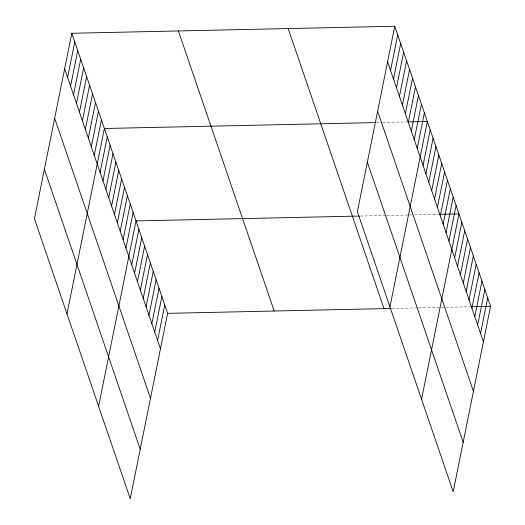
<?xml version="1.0" encoding="UTF-8"?>
<svg xmlns="http://www.w3.org/2000/svg" width="525" height="525" viewBox="0 0 525 525"><rect width="100%" height="100%" fill="white"/><g stroke="black" fill="none" stroke-linecap="round" stroke-linejoin="round"><path stroke-width="0.39" stroke-dasharray="2.62 1.97" d="M376.399 122.581L381.885 122.463M382.673 122.443L406.96 121.918M360.222 216.044L386.078 215.48M386.866 215.467L408.804 214.988M409.592 214.968L413.51 214.882M414.291 214.869L438.585 214.338M391.84 308.464L417.703 307.906M418.484 307.886L440.429 307.407M441.21 307.394L445.128 307.309M445.915 307.289L470.21 306.764"/><path stroke-width="0.79" d="M71.807 33.272L34.42 218.682L130.239 498.75L167.626 313.34L71.807 33.272L394.761 26.25L490.58 306.318L453.193 491.728L357.374 211.66L394.761 26.25M67.607 77.444L74.767 41.928M70.567 86.107L77.726 50.584M73.526 94.763L80.692 59.24M76.486 103.418L83.652 67.896M79.452 112.074L86.612 76.552M82.412 120.73L89.578 85.207M85.372 129.386L92.538 93.87M88.338 138.042L95.498 102.526M91.297 146.698L98.457 111.182M94.257 155.361L101.423 119.838M66.997 313.904L104.383 128.494L375.618 122.601M100.098 172.417L107.257 136.894M102.972 180.817L110.132 145.3M105.847 189.223L113.006 153.7M108.721 197.623L115.881 162.1M111.595 206.023L118.755 170.507M114.47 214.43L121.629 178.907M117.344 222.83L124.504 187.307M120.218 231.23L127.385 195.713M123.093 239.636L130.259 204.113M125.967 248.036L133.133 212.513M98.621 406.324L136.008 220.92L359.435 216.057M131.716 264.836L138.882 229.32M134.59 273.243L141.757 237.72M137.465 281.643L144.631 246.127M140.346 290.043L147.505 254.527M143.22 298.449L150.38 262.927M146.094 306.849L153.254 271.327M148.969 315.249L156.128 279.733M151.843 323.656L159.003 288.133M154.718 332.056L161.877 296.533M157.592 340.456L164.752 304.94M390.561 70.429L397.72 34.906M393.52 79.085L400.68 43.562M396.48 87.741L403.646 52.218M399.44 96.397L406.606 60.874M402.406 105.053L409.566 69.536M405.366 113.708L412.532 78.192M408.325 122.364L415.492 86.848M411.292 131.027L418.451 95.504M414.251 139.683L421.411 104.16M417.211 148.339L424.377 112.816M389.95 306.882L427.337 121.472L407.748 121.898M423.052 165.395L430.211 129.878M425.926 173.801L433.086 138.278M428.8 182.201L435.96 146.678M431.675 190.601L438.834 155.085M434.549 199.001L441.709 163.485M437.423 207.408L444.583 171.885M440.298 215.808L447.458 180.292M443.172 224.208L450.338 188.692M446.047 232.614L453.213 197.092M448.921 241.014L456.087 205.492M421.575 399.308L458.962 213.898L439.366 214.325M454.67 257.821L461.836 222.298M457.544 266.221L464.71 230.698M460.418 274.621L467.585 239.105M463.299 283.027L470.459 247.505M466.174 291.428L473.333 255.905M469.048 299.827L476.208 264.311M471.923 308.234L479.082 272.711M474.797 316.634L481.957 281.111M477.671 325.034L484.831 289.518M480.546 333.441L487.705 297.918M167.626 313.34L391.059 308.483M470.991 306.744L490.58 306.318M387.594 61.773L483.42 341.841M377.619 111.234L473.445 391.302M367.349 162.199L463.168 442.267M288.186 28.567L384.005 308.634M178.382 30.955L274.201 311.023M64.641 68.788L160.466 348.863M54.666 118.256L150.491 398.324M44.395 169.214L140.214 449.288"/></g></svg>
